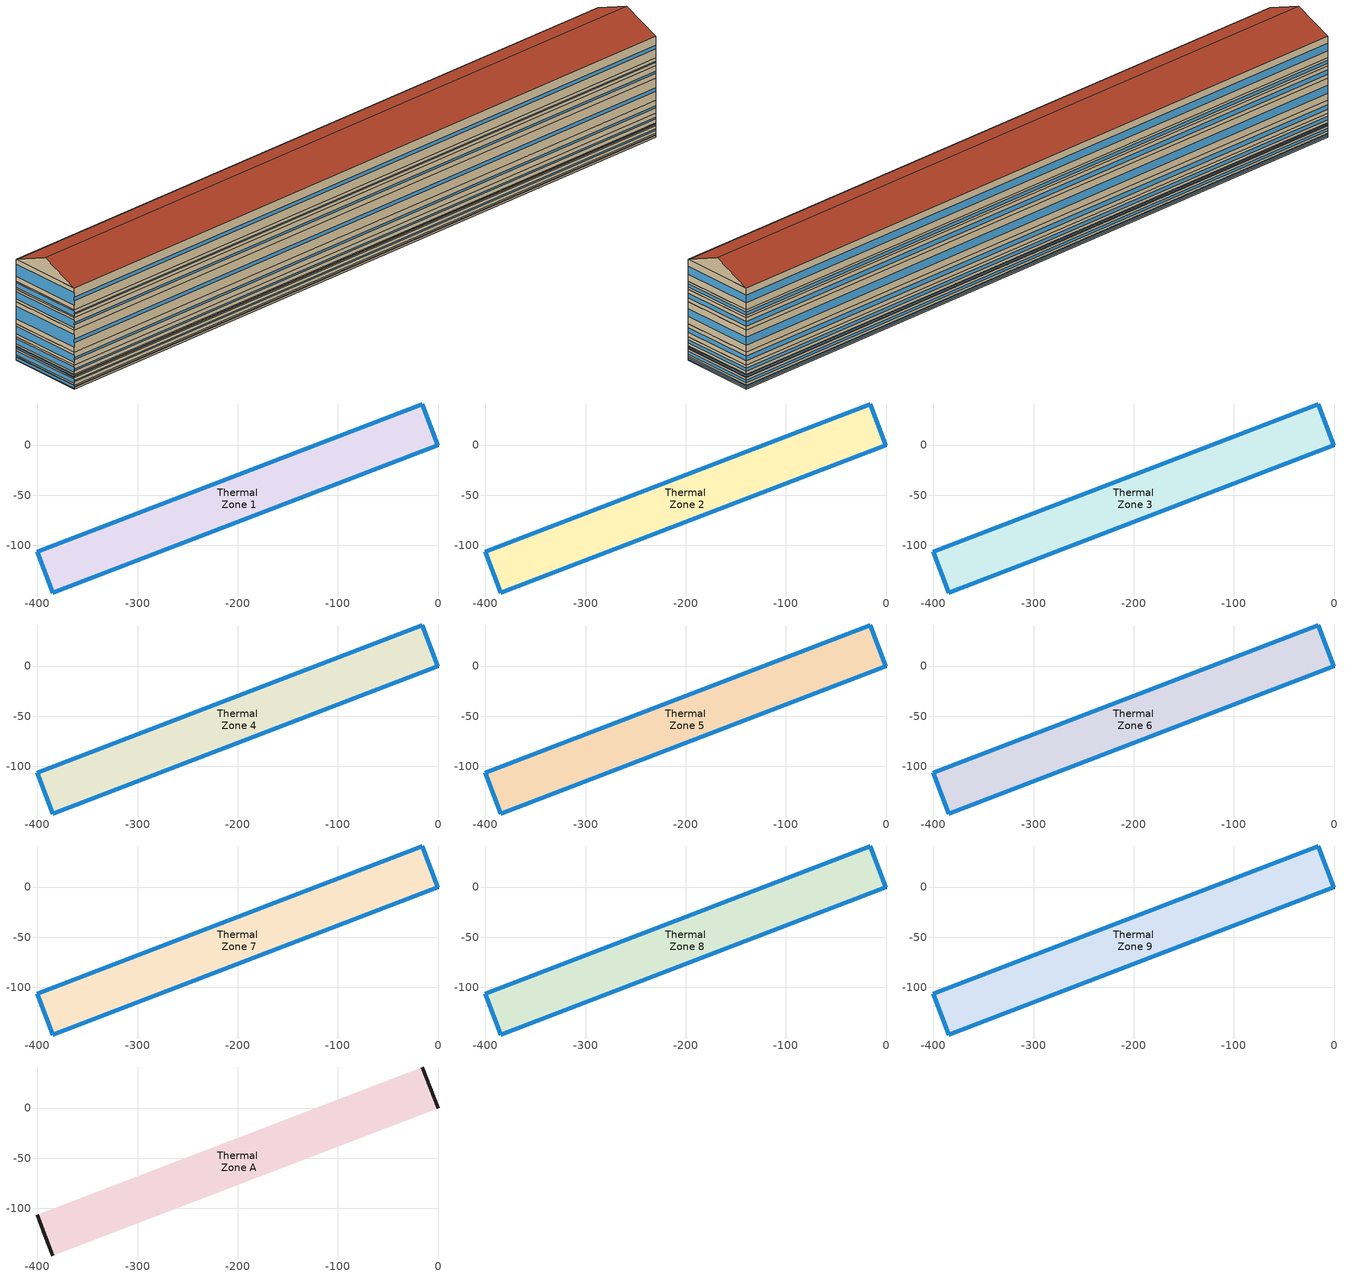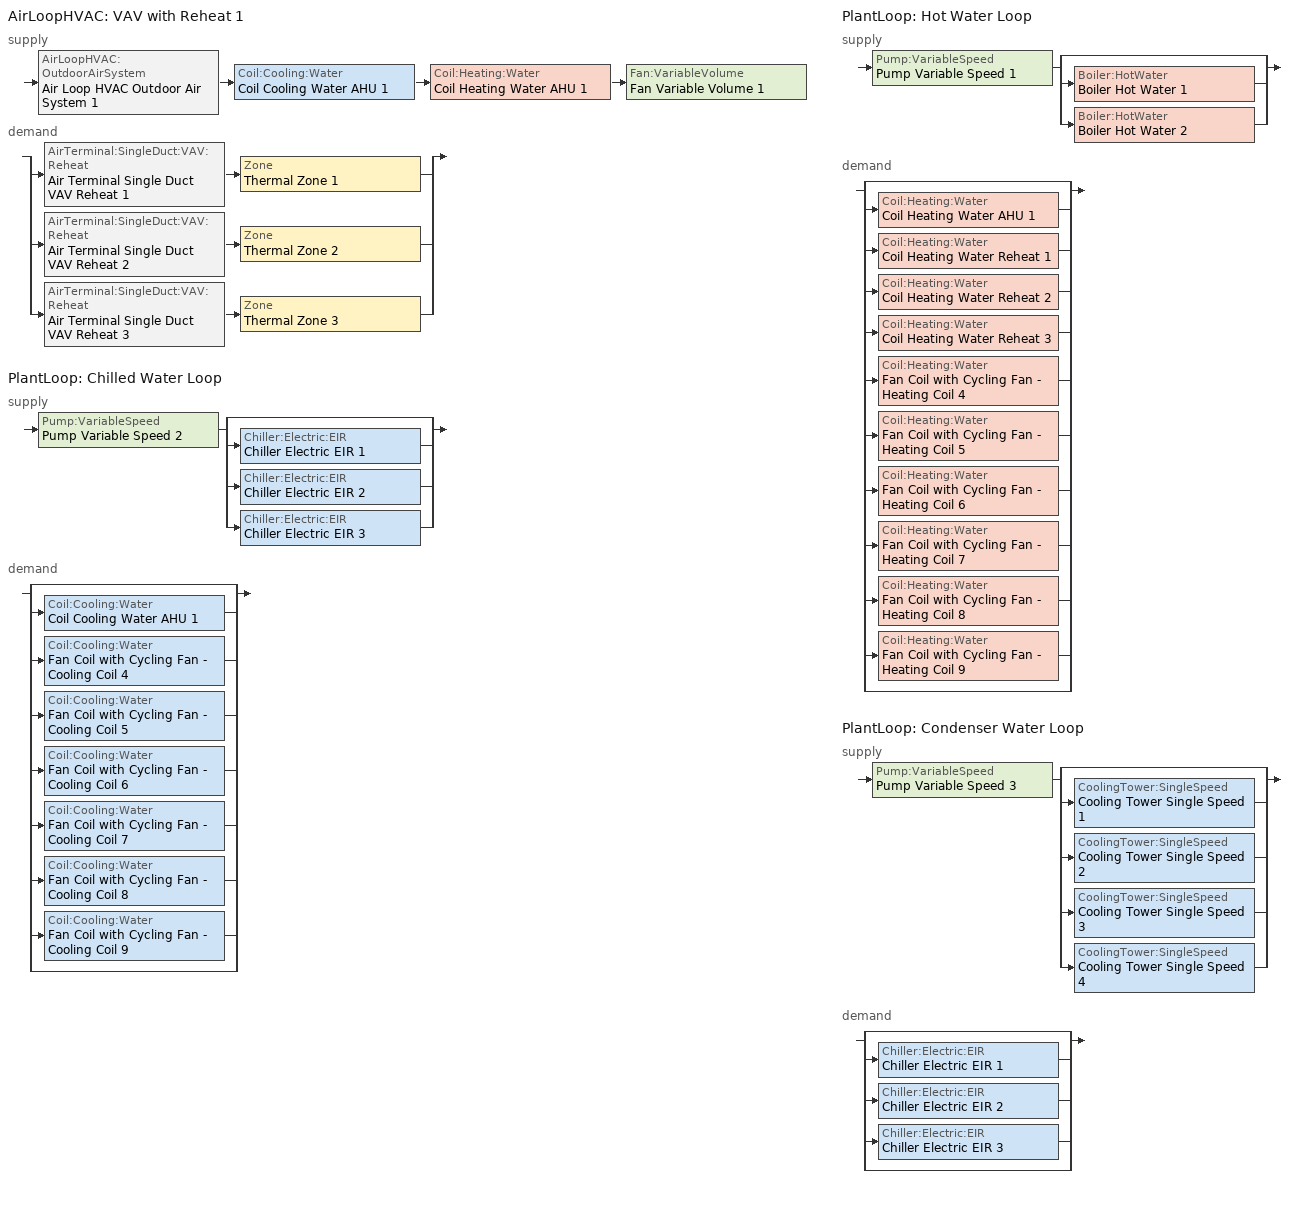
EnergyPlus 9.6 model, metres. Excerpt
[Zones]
Thermal Zone 1
 floor ground (ExtSlabCarpet): 0,0 -384.64,-147.65 -400.36,-106.72 -15.71,40.93 z0
 wall outside (Ext Wall): -400.36,-106.72 -384.64,-147.65 0,0 -15.71,40.93 -400.36,-106.72 z0:2.28
 window (Ext Window): -400.35,-106.73 -384.65,-147.64 z0.49:1.79; 0,0.01 -15.71,40.92 / -15.72,40.92 -400.35,-106.72 z0.74:1.54; -384.64,-147.65 -0.01,0 z0.96:1.32
Thermal Zone 2
 floor to Thermal Zone 1 (Interior Floor): 0,0 -384.64,-147.65 -400.36,-106.72 -15.71,40.93 z2.28
 wall outside (Ext Wall): -400.36,-106.72 -384.64,-147.65 0,0 -15.71,40.93 -400.36,-106.72 z2.28:6.65
 window (Ext Window): -400.35,-106.73 -384.65,-147.64 z3.22:5.71; 0,0.01 -15.71,40.92 / -15.72,40.92 -400.35,-106.72 z3.7:5.23; -384.64,-147.65 -0.01,0 z4.12:4.81
Thermal Zone 3
 floor to Thermal Zone 2 (Interior Floor): 0,0 -384.64,-147.65 -400.36,-106.72 -15.71,40.93 z6.65
 wall outside (Ext Wall): -400.36,-106.72 -384.64,-147.65 0,0 -15.71,40.93 -400.36,-106.72 z6.65:8.51
 window (Ext Window): -400.35,-106.73 -384.65,-147.64 z7.05:8.11; 0,0.01 -15.71,40.92 / -15.72,40.92 -400.35,-106.72 z7.25:7.91; -384.64,-147.65 -0.01,0 z7.43:7.73
Thermal Zone 4
 floor to Thermal Zone 3 (Interior Floor): 0,0 -384.64,-147.65 -400.36,-106.72 -15.71,40.93 z8.51
 wall outside (Ext Wall): -400.36,-106.72 -384.64,-147.65 0,0 -15.71,40.93 -400.36,-106.72 z8.51:13.86
 window (Ext Window): -400.35,-106.73 -384.65,-147.64 z9.66:12.71; 0,0.01 -15.71,40.92 / -15.72,40.92 -400.35,-106.72 z10.25:12.12; -384.64,-147.65 -0.01,0 z10.76:11.61
Thermal Zone 5
 floor to Thermal Zone 4 (Interior Floor): 0,0 -384.64,-147.65 -400.36,-106.72 -15.71,40.93 z13.86
 wall outside (Ext Wall): -400.36,-106.72 -384.64,-147.65 0,0 -15.71,40.93 -400.36,-106.72 z13.86:21.45
 window (Ext Window): -400.35,-106.73 -384.65,-147.64 z15.49:19.82; 0,0.01 -15.71,40.92 / -15.72,40.92 -400.35,-106.72 z16.33:18.98; -384.64,-147.65 -0.01,0 z17.05:18.26
Thermal Zone 6
 floor to Thermal Zone 5 (Interior Floor): 0,0 -384.64,-147.65 -400.36,-106.72 -15.71,40.93 z21.45
 wall outside (Ext Wall): -400.36,-106.72 -384.64,-147.65 0,0 -15.71,40.93 -400.36,-106.72 z21.45:34.28
 window (Ext Window): -400.35,-106.73 -384.65,-147.64 z24.21:31.52; 0,0.01 -15.71,40.92 / -15.72,40.92 -400.35,-106.72 z25.62:30.11; -384.64,-147.65 -0.01,0 z26.84:28.89
Thermal Zone 7
 floor to Thermal Zone 6 (Interior Floor): 0,0 -384.64,-147.65 -400.36,-106.72 -15.71,40.93 z34.28
 wall outside (Ext Wall): -400.36,-106.72 -384.64,-147.65 0,0 -15.71,40.93 -400.36,-106.72 z34.28:41.55
 window (Ext Window): -400.35,-106.73 -384.65,-147.64 z35.84:39.99; 0,0.01 -15.71,40.92 / -15.72,40.92 -400.35,-106.72 z36.64:39.19; -384.64,-147.65 -0.01,0 z37.33:38.5
Thermal Zone 8
 floor to Thermal Zone 7 (Interior Floor): 0,0 -384.64,-147.65 -400.36,-106.72 -15.71,40.93 z41.55
 wall outside (Ext Wall): -400.36,-106.72 -384.64,-147.65 0,0 -15.71,40.93 -400.36,-106.72 z41.55:46.26
 window (Ext Window): -400.35,-106.73 -384.65,-147.64 z42.56:45.25; 0,0.01 -15.71,40.92 / -15.72,40.92 -400.35,-106.72 z43.08:44.73; -384.64,-147.65 -0.01,0 z43.53:44.28
Thermal Zone 9
 floor to Thermal Zone 8 (Interior Floor): 0,0 -384.64,-147.65 -400.36,-106.72 -15.71,40.93 z46.26
 wall outside (Ext Wall): -400.36,-106.72 -384.64,-147.65 0,0 -15.71,40.93 -400.36,-106.72 z46.26:58.85
 window (Ext Window): -400.35,-106.73 -384.65,-147.64 z48.97:56.14; 0,0.01 -15.71,40.92 / -15.72,40.92 -400.35,-106.72 z50.35:54.76; -384.64,-147.65 -0.01,0 z51.55:53.56
Thermal Zone A
 floor to Thermal Zone 9 (Interior Floor): 0,0 -384.64,-147.65 -400.36,-106.72 -15.71,40.93 z58.85
 wall outside (Ext Wall): -7.86,20.46,68.11 0,0,58.85 -15.71,40.93,58.85; -400.36,-106.72,58.85 -384.64,-147.65,58.85 -392.5,-127.19,68.11
 roof outside (Ext Roof): -7.86,20.46,68.11 -392.5,-127.19,68.11 -384.64,-147.65,58.85 0,0,58.85; -15.71,40.93,58.85 -400.36,-106.72,58.85 -392.5,-127.19,68.11 -7.86,20.46,68.11
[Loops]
AirLoopHVAC 'VAV with Reheat 1'
 supply: AirLoopHVAC:OutdoorAirSystem 'Air Loop HVAC Outdoor Air System 1' > Coil:Cooling:Water 'Coil Cooling Water AHU 1' > Coil:Heating:Water 'Coil Heating Water AHU 1' > Fan:VariableVolume 'Fan Variable Volume 1'
 demand: split
  | AirTerminal:SingleDuct:VAV:Reheat 'Air Terminal Single Duct VAV Reheat 1' > Zone 'Thermal Zone 1'
  | AirTerminal:SingleDuct:VAV:Reheat 'Air Terminal Single Duct VAV Reheat 2' > Zone 'Thermal Zone 2'
  | AirTerminal:SingleDuct:VAV:Reheat 'Air Terminal Single Duct VAV Reheat 3' > Zone 'Thermal Zone 3'
PlantLoop 'Chilled Water Loop'
 supply: Pump:VariableSpeed 'Pump Variable Speed 2' > split
  | bypass
  | Chiller:Electric:EIR 'Chiller Electric EIR 1'
  | Chiller:Electric:EIR 'Chiller Electric EIR 2'
  | Chiller:Electric:EIR 'Chiller Electric EIR 3'
 demand: split
  | bypass
  | Coil:Cooling:Water 'Coil Cooling Water AHU 1'
  | Coil:Cooling:Water 'Fan Coil with Cycling Fan - Cooling Coil 4'
  | Coil:Cooling:Water 'Fan Coil with Cycling Fan - Cooling Coil 5'
  | Coil:Cooling:Water 'Fan Coil with Cycling Fan - Cooling Coil 6'
  | Coil:Cooling:Water 'Fan Coil with Cycling Fan - Cooling Coil 7'
  | Coil:Cooling:Water 'Fan Coil with Cycling Fan - Cooling Coil 8'
  | Coil:Cooling:Water 'Fan Coil with Cycling Fan - Cooling Coil 9'
  | bypass
PlantLoop 'Hot Water Loop'
 supply: Pump:VariableSpeed 'Pump Variable Speed 1' > split
  | bypass
  | Boiler:HotWater 'Boiler Hot Water 1'
  | Boiler:HotWater 'Boiler Hot Water 2'
 demand: split
  | bypass
  | Coil:Heating:Water 'Coil Heating Water AHU 1'
  | Coil:Heating:Water 'Coil Heating Water Reheat 1'
  | Coil:Heating:Water 'Coil Heating Water Reheat 2'
  | Coil:Heating:Water 'Coil Heating Water Reheat 3'
  | Coil:Heating:Water 'Fan Coil with Cycling Fan - Heating Coil 4'
  | Coil:Heating:Water 'Fan Coil with Cycling Fan - Heating Coil 5'
  | Coil:Heating:Water 'Fan Coil with Cycling Fan - Heating Coil 6'
  | Coil:Heating:Water 'Fan Coil with Cycling Fan - Heating Coil 7'
  | Coil:Heating:Water 'Fan Coil with Cycling Fan - Heating Coil 8'
  | Coil:Heating:Water 'Fan Coil with Cycling Fan - Heating Coil 9'
  | bypass
PlantLoop 'Condenser Water Loop'
 supply: Pump:VariableSpeed 'Pump Variable Speed 3' > split
  | bypass
  | CoolingTower:SingleSpeed 'Cooling Tower Single Speed 1'
  | CoolingTower:SingleSpeed 'Cooling Tower Single Speed 2'
  | CoolingTower:SingleSpeed 'Cooling Tower Single Speed 3'
  | CoolingTower:SingleSpeed 'Cooling Tower Single Speed 4'
 demand: split
  | bypass
  | Chiller:Electric:EIR 'Chiller Electric EIR 1'
  | Chiller:Electric:EIR 'Chiller Electric EIR 2'
  | Chiller:Electric:EIR 'Chiller Electric EIR 3'
  | bypass
[Building]
Building 1: North Axis {deg}=-0
[Site:Location]
Washington Dc Dulles IntL Ar: Latitude {deg}=38.98; Longitude {deg}=-77.47; Time Zone {hr}=-5; Elevation {m}=82
[SizingPeriod:DesignDay] Day of Month=21; Dry-Bulb Temperature Range Modifier Type=DefaultMultipliers; Barometric Pressure {Pa}=86790; Rain Indicator=No; Snow Indicator=No; Daylight Saving Time Indicator=No; Begin Environment Reset Mode=FullResetAtBeginEnvironment
Name | Month | Day Type | Maximum Dry-Bulb Temperature {C} | Daily Dry-Bulb Temperature Range {deltaC} | Humidity Condition Type | Wetbulb or DewPoint at Maximum Dry-Bulb {C} | Wind Speed {m/s} | Wind Direction {deg} | Solar Model Indicator | ASHRAE Clear Sky Optical Depth for Beam Irradiance (taub) | ASHRAE Clear Sky Optical Depth for Diffuse Irradiance (taud) | Enthalpy at Maximum Dry-Bulb {J/kg} | Sky Clearness
SALT-LAKE-CITY-IAP Ann Clg .4% Condns DB=>MWB | 7 | SummerDesignDay | 36.5 | 14.4 | Wetbulb | 17.1 | 5 | 340 | ASHRAETau | 0.339 | 2.366
SALT-LAKE-CITY-IAP Ann Clg .4% Condns DP=>MDB | 7 | SummerDesignDay | 22.5 | 14.4 | Dewpoint | 15.6 | 5 | 340 | ASHRAETau | 0.339 | 2.366
SALT-LAKE-CITY-IAP Ann Clg .4% Condns Enth=>MDB | 7 | SummerDesignDay | 30.8 | 14.4 | Enthalpy |  | 5 | 340 | ASHRAETau | 0.339 | 2.366 | 59300
SALT-LAKE-CITY-IAP Ann Clg .4% Condns WB=>MDB | 7 | SummerDesignDay | 31.2 | 14.4 | Wetbulb | 19 | 5 | 340 | ASHRAETau | 0.339 | 2.366
SALT-LAKE-CITY-IAP Ann Htg 99.6% Condns DB | 1 | WinterDesignDay | -12.4 | 0 | Wetbulb | -12.4 | 2.6 | 140 | ASHRAEClearSky |  |  |  | 0
SALT-LAKE-CITY-IAP Ann Htg Wind 99.6% Condns WS=>MCDB | 1 | WinterDesignDay | 6.8 | 0 | Wetbulb | 6.8 | 12.4 | 140 | ASHRAEClearSky |  |  |  | 0
SALT-LAKE-CITY-IAP Ann Hum_n 99.6% Condns DP=>MCDB | 1 | WinterDesignDay | -10.7 | 0 | Dewpoint | -16.2 | 2.6 | 140 | ASHRAEClearSky |  |  |  | 0
[Material] Thermal Absorptance=0.9
Name | Roughness | Thickness m | Conductivity W/m-K | Density kg/m3 | Specific Heat J/kg-K | Solar Absorptance | Visible Absorptance
wall concrete | MediumRough | 0.03 | 0.5 | 2243 | 837 | 0.65 | 0.65
roof concrete | MediumRough | 0.05 | 0.5 | 2243 | 837 | 0.65 | 0.65
Wall Insulation [18]; Roof Insulation [18] | MediumRough | 0.1693 | 0.049 | 265 | 836.8 | 0.7 | 0.7
F16 Acoustic tile | MediumSmooth | 0.0191 | 0.06 | 368 | 590 | 0.3 | 0.3
M11 100mm lightweight concrete | MediumRough | 0.1016 | 0.53 | 1280 | 840 | 0.5 | 0.5
MAT-CC05 4 HW CONCRETE | Rough | 0.1016 | 1.311 | 2240 | 836.8 | 0.85 | 0.85
[Material:AirGap]
F05 Ceiling air space resistance: Thermal Resistance m2-K/W=0.18
[Material:NoMass]
CP02 CARPET PAD: Roughness=Smooth; Thermal Resistance m2-K/W=0.1; Thermal Absorptance=0.9; Solar Absorptance=0.8; Visible Absorptance=0.8
[WindowMaterial:SimpleGlazingSystem]
Window Material Simple Glazing System: U-Factor W/m2-K=1.8; Solar Heat Gain Coefficient=0.3
[Construction]
Ext Roof: roof concrete, Roof Insulation [18]
Ext Wall: wall concrete, Wall Insulation [18]
Ext Window: Window Material Simple Glazing System
ExtSlabCarpet: MAT-CC05 4 HW CONCRETE, CP02 CARPET PAD
Interior Floor: F16 Acoustic tile, F05 Ceiling air space resistance, M11 100mm lightweight concrete
[Zone]
Thermal Zone 1: 249, 0, 0, 0, , 1, , , , , , Yes
Thermal Zone 2: 249, 0, 0, 2.28, , 1, , , , , , Yes
Thermal Zone 3: 249, 0, 0, 6.65, , 1, , , , , , Yes
Thermal Zone 4: 249, 0, 0, 8.51, , 1, , , , , , Yes
Thermal Zone 5: 249, 0, 0, 13.86, , 1, , , , , , Yes
Thermal Zone 6: 249, 0, 0, 21.45, , 1, , , , , , Yes
Thermal Zone 7: 249, 0, 0, 34.28, , 1, , , , , , Yes
Thermal Zone 8: 249, 0, 0, 41.55, , 1, , , , , , Yes
Thermal Zone 9: 249, 0, 0, 46.26, , 1, , , , , , Yes
Thermal Zone A: 249, 0, 0, 58.85, , 1, , , , , , No
[ZoneControl:Thermostat] Temperature Difference Between Cutout And Setpoint deltaC=0
Name | Zone or ZoneList | Control Type Schedule | Control 1
Thermal Zone 4 Thermostat | Thermal Zone 4 | Thermal Zone 4 Thermostat Schedule | Thermostat Setpoint Dual Setpoint 4
Thermal Zone 5 Thermostat | Thermal Zone 5 | Thermal Zone 5 Thermostat Schedule | Thermostat Setpoint Dual Setpoint 5
Thermal Zone 6 Thermostat | Thermal Zone 6 | Thermal Zone 6 Thermostat Schedule | Thermostat Setpoint Dual Setpoint 6
Thermal Zone 7 Thermostat | Thermal Zone 7 | Thermal Zone 7 Thermostat Schedule | Thermostat Setpoint Dual Setpoint 7
Thermal Zone 8 Thermostat | Thermal Zone 8 | Thermal Zone 8 Thermostat Schedule | Thermostat Setpoint Dual Setpoint 8
Thermal Zone 9 Thermostat | Thermal Zone 9 | Thermal Zone 9 Thermostat Schedule | Thermostat Setpoint Dual Setpoint 9
Thermal Zone 1 Thermostat | Thermal Zone 1 | Thermal Zone 1 Thermostat Schedule | Thermostat Setpoint Dual Setpoint 1
Thermal Zone 2 Thermostat | Thermal Zone 2 | Thermal Zone 2 Thermostat Schedule | Thermostat Setpoint Dual Setpoint 2
Thermal Zone 3 Thermostat | Thermal Zone 3 | Thermal Zone 3 Thermostat Schedule | Thermostat Setpoint Dual Setpoint 3
[ThermostatSetpoint:DualSetpoint]
Name | Heating Setpoint Temperature Schedule | Cooling Setpoint Temperature Schedule
Thermostat Setpoint Dual Setpoint 4 | HtgSetp 4 | ClgSetp 4
Thermostat Setpoint Dual Setpoint 5 | HtgSetp 5 | ClgSetp 5
Thermostat Setpoint Dual Setpoint 6 | HtgSetp 6 | ClgSetp 6
Thermostat Setpoint Dual Setpoint 7 | HtgSetp 7 | ClgSetp 7
Thermostat Setpoint Dual Setpoint 8 | HtgSetp 8 | ClgSetp 8
Thermostat Setpoint Dual Setpoint 9 | HtgSetp 9 | ClgSetp 9
Thermostat Setpoint Dual Setpoint 1 | HtgSetp 1 | ClgSetp 1
Thermostat Setpoint Dual Setpoint 2 | HtgSetp 2 | ClgSetp 2
Thermostat Setpoint Dual Setpoint 3 | HtgSetp 3 | ClgSetp 3
[Fan:OnOff] Availability Schedule=Always On Discrete hvac_library; Fan Total Efficiency=0.75; Pressure Rise Pa=1395; Maximum Flow Rate m3/s=99.64; Motor Efficiency=0.8; Motor In Airstream Fraction=1; Fan Power Ratio Function of Speed Ratio Curve=Fan On Off Power Curve 12; Fan Efficiency Ratio Function of Speed Ratio Curve=Fan On Off Efficiency Curve 12
Fan Coil with Cycling Fan - Fan 4; Fan Coil with Cycling Fan - Fan 5; Fan Coil with Cycling Fan - Fan 6; Fan Coil with Cycling Fan - Fan 7; Fan Coil with Cycling Fan - Fan 8; Fan Coil with Cycling Fan - Fan 9
[Coil:Cooling:Water] Design Water Flow Rate m3/s=Autosize; Design Air Flow Rate m3/s=Autosize; Design Inlet Water Temperature C=Autosize; Design Inlet Air Temperature C=Autosize; Design Outlet Air Temperature C=Autosize; Design Inlet Air Humidity Ratio kgWater/kgDryAir=Autosize; Design Outlet Air Humidity Ratio kgWater/kgDryAir=Autosize; Type of Analysis=SimpleAnalysis; Heat Exchanger Configuration=CrossFlow
Name | Availability Schedule
Fan Coil with Cycling Fan - Cooling Coil 4; Fan Coil with Cycling Fan - Cooling Coil 5; Fan Coil with Cycling Fan - Cooling Coil 6; Fan Coil with Cycling Fan - Cooling Coil 7; Fan Coil with Cycling Fan - Cooling Coil 8; Fan Coil with Cycling Fan - Cooling Coil 9 | Always On Discrete hvac_library
Coil Cooling Water AHU 1 | Always On Discrete
[Coil:Heating:Water] U-Factor Times Area Value W/K=Autosize; Maximum Water Flow Rate m3/s=Autosize; Performance Input Method=UFactorTimesAreaAndDesignWaterFlowRate; Rated Capacity W=Autosize; Rated Inlet Water Temperature C=82.2; Rated Inlet Air Temperature C=16.6; Rated Outlet Water Temperature C=71.1; Rated Outlet Air Temperature C=32.2; Rated Ratio for Air and Water Convection=0.5
Name | Availability Schedule
Fan Coil with Cycling Fan - Heating Coil 4; Fan Coil with Cycling Fan - Heating Coil 5; Fan Coil with Cycling Fan - Heating Coil 6; Fan Coil with Cycling Fan - Heating Coil 7; Fan Coil with Cycling Fan - Heating Coil 8; Fan Coil with Cycling Fan - Heating Coil 9 | Always On Discrete hvac_library
Coil Heating Water Reheat 1; Coil Heating Water Reheat 2; Coil Heating Water Reheat 3; Coil Heating Water AHU 1 | Always On Discrete
[ZoneHVAC:FourPipeFanCoil] Capacity Control Method=CyclingFan; Maximum Supply Air Flow Rate m3/s=Autosize; Maximum Outdoor Air Flow Rate m3/s=Autosize; Maximum Cold Water Flow Rate m3/s=Autosize; Maximum Hot Water Flow Rate m3/s=Autosize; Minimum Supply Air Temperature in Cooling Mode C=Autosize; Maximum Supply Air Temperature in Heating Mode C=Autosize
Fan Coil with Cycling Fan 4: Availability Schedule Name ! Occpancy Schedule 4=Always On Discrete hvac_library; Supply Air Fan=Fan Coil with Cycling Fan - Fan 4; Cooling Coil=Fan Coil with Cycling Fan - Cooling Coil 4; Heating Coil=Fan Coil with Cycling Fan - Heating Coil 4
Fan Coil with Cycling Fan 5: Supply Air Fan=Fan Coil with Cycling Fan - Fan 5; Cooling Coil=Fan Coil with Cycling Fan - Cooling Coil 5; Heating Coil=Fan Coil with Cycling Fan - Heating Coil 5; Availability Schedule Name ! Occpancy Schedule 5=Always On Discrete hvac_library
Fan Coil with Cycling Fan 6: Supply Air Fan=Fan Coil with Cycling Fan - Fan 6; Cooling Coil=Fan Coil with Cycling Fan - Cooling Coil 6; Heating Coil=Fan Coil with Cycling Fan - Heating Coil 6; Availability Schedule Name ! Occpancy Schedule 6=Always On Discrete hvac_library
Fan Coil with Cycling Fan 7: Supply Air Fan=Fan Coil with Cycling Fan - Fan 7; Cooling Coil=Fan Coil with Cycling Fan - Cooling Coil 7; Heating Coil=Fan Coil with Cycling Fan - Heating Coil 7; Availability Schedule Name ! Occpancy Schedule 7=Always On Discrete hvac_library
Fan Coil with Cycling Fan 8: Supply Air Fan=Fan Coil with Cycling Fan - Fan 8; Cooling Coil=Fan Coil with Cycling Fan - Cooling Coil 8; Heating Coil=Fan Coil with Cycling Fan - Heating Coil 8; Availability Schedule Name ! Occpancy Schedule 8=Always On Discrete hvac_library
Fan Coil with Cycling Fan 9: Supply Air Fan=Fan Coil with Cycling Fan - Fan 9; Cooling Coil=Fan Coil with Cycling Fan - Cooling Coil 9; Heating Coil=Fan Coil with Cycling Fan - Heating Coil 9; Availability Schedule Name ! Occpancy Schedule 9=Always On Discrete hvac_library
[Zone equipment]
Thermal Zone 4: Fan Coil with Cycling Fan 4
Thermal Zone 5: Fan Coil with Cycling Fan 5
Thermal Zone 6: Fan Coil with Cycling Fan 6
Thermal Zone 7: Fan Coil with Cycling Fan 7
Thermal Zone 8: Fan Coil with Cycling Fan 8
Thermal Zone 9: Fan Coil with Cycling Fan 9
Thermal Zone 1: Air Terminal Single Duct VAV Reheat 1
Thermal Zone 2: Air Terminal Single Duct VAV Reheat 2
Thermal Zone 3: Air Terminal Single Duct VAV Reheat 3
[Sizing:Zone] Zone Cooling Design Supply Air Temperature Input Method=SupplyAirTemperature; Zone Cooling Design Supply Air Temperature Difference deltaC=11.11; Zone Heating Design Supply Air Temperature Input Method=SupplyAirTemperature; Zone Heating Design Supply Air Temperature Difference deltaC=11.11; Zone Cooling Design Supply Air Humidity Ratio kgWater/kgDryAir=0.0085; Zone Heating Design Supply Air Humidity Ratio kgWater/kgDryAir=0.008; Cooling Design Air Flow Method=DesignDay; Cooling Design Air Flow Rate m3/s=0; Cooling Minimum Air Flow per Zone Floor Area m3/s-m2=0.000762; Cooling Minimum Air Flow m3/s=0; Cooling Minimum Air Flow Fraction=0; Heating Design Air Flow Method=DesignDay; Heating Design Air Flow Rate m3/s=0; Heating Maximum Air Flow per Zone Floor Area m3/s-m2=0.002032; Heating Maximum Air Flow m3/s=0.141576; Heating Maximum Air Flow Fraction=0.3; Account for Dedicated Outdoor Air System=No
Name | Zone Cooling Design Supply Air Temperature C | Zone Heating Design Supply Air Temperature C | Design Specification Outdoor Air Object
Thermal Zone 4 | 18.1 | 54.7 | Ventilation 4
Thermal Zone 5 | 18.1 | 54.7 | Ventilation 5
Thermal Zone 6 | 18.1 | 54.7 | Ventilation 6
Thermal Zone 7 | 18.1 | 54.7 | Ventilation 7
Thermal Zone 8 | 18.1 | 54.7 | Ventilation 8
Thermal Zone 9 | 18.1 | 54.7 | Ventilation 9
Thermal Zone 1 | 11.1 | 46.7 | Ventilation 1
Thermal Zone 2 | 11.1 | 46.7 | Ventilation 2
Thermal Zone 3 | 11.1 | 46.7 | Ventilation 3
[DesignSpecification:OutdoorAir] Outdoor Air Method=Sum; Outdoor Air Flow per Person m3/s-person=0; Outdoor Air Flow per Zone Floor Area m3/s-m2=0; Outdoor Air Flow per Zone m3/s=0
Name | Outdoor Air Flow Air Changes per Hour 1/hr
Ventilation 4; Ventilation 5; Ventilation 6; Ventilation 7; Ventilation 8; Ventilation 9 | 1.7
Ventilation 1; Ventilation 2; Ventilation 3 | 0.9
[AirTerminal:SingleDuct:VAV:Reheat] Availability Schedule=Always On Discrete; Maximum Air Flow Rate m3/s=Autosize; Zone Minimum Air Flow Input Method=Constant; Constant Minimum Air Flow Fraction=0.3; Fixed Minimum Air Flow Rate m3/s=0; Maximum Hot Water or Steam Flow Rate m3/s=Autosize; Minimum Hot Water or Steam Flow Rate m3/s=0; Convergence Tolerance=0.001; Damper Heating Action=Normal; Maximum Flow per Zone Floor Area During Reheat m3/s-m2=Autocalculate; Maximum Flow Fraction During Reheat=Autocalculate; Maximum Reheat Air Temperature C=35
Name | Reheat Coil
Air Terminal Single Duct VAV Reheat 1 | Coil Heating Water Reheat 1
Air Terminal Single Duct VAV Reheat 2 | Coil Heating Water Reheat 2
Air Terminal Single Duct VAV Reheat 3 | Coil Heating Water Reheat 3
[Controller:MechanicalVentilation]
Controller Mechanical Ventilation 1: Availability Schedule=Always On Discrete; Demand Controlled Ventilation=No; System Outdoor Air Method=ZoneSum; Zone or ZoneList Name 1=Thermal Zone 1; Design Specification Outdoor Air Object Name 1=Ventilation 1; Zone or ZoneList Name 2=Thermal Zone 2; Design Specification Outdoor Air Object Name 2=Ventilation 2; Zone or ZoneList Name 3=Thermal Zone 3; Design Specification Outdoor Air Object Name 3=Ventilation 3
[AirLoopHVAC]
VAV with Reheat 1: Design Supply Air Flow Rate m3/s=AutoSize; Design Return Air Flow Fraction of Supply Air Flow=1
[Sizing:System]
VAV with Reheat 1: Type of Load to Size On=Sensible; Design Outdoor Air Flow Rate m3/s=Autosize; Central Heating Maximum System Air Flow Ratio=0.3; Preheat Design Temperature C=7; Preheat Design Humidity Ratio kgWater/kgDryAir=0.008; Precool Design Temperature C=12.8; Precool Design Humidity Ratio kgWater/kgDryAir=0.008; Central Cooling Design Supply Air Temperature C=11.1; Central Heating Design Supply Air Temperature C=11.1; Type of Zone Sum to Use=NonCoincident; 100% Outdoor Air in Cooling=Yes; 100% Outdoor Air in Heating=Yes; Central Cooling Design Supply Air Humidity Ratio kgWater/kgDryAir=0.0085; Central Heating Design Supply Air Humidity Ratio kgWater/kgDryAir=0.008; Cooling Supply Air Flow Rate Method=DesignDay; Cooling Supply Air Flow Rate m3/s=0; Cooling Supply Air Flow Rate Per Floor Area m3/s-m2=0.00996765; Cooling Fraction of Autosized Cooling Supply Air Flow Rate=1; Cooling Supply Air Flow Rate Per Unit Cooling Capacity m3/s-W=3.94755e-05; Heating Supply Air Flow Rate Method=DesignDay; Heating Supply Air Flow Rate m3/s=0; Heating Supply Air Flow Rate Per Floor Area m3/s-m2=0.00996765; Heating Fraction of Autosized Heating Supply Air Flow Rate=1; Heating Fraction of Autosized Cooling Supply Air Flow Rate=1; Heating Supply Air Flow Rate Per Unit Heating Capacity m3/s-W=3.15882e-05; System Outdoor Air Method=ZoneSum; Zone Maximum Outdoor Air Fraction dimensionless=1; Cooling Design Capacity Method=CoolingDesignCapacity; Cooling Design Capacity W=Autosize; Cooling Design Capacity Per Floor Area W/m2=234.7; Fraction of Autosized Cooling Design Capacity=1; Heating Design Capacity Method=HeatingDesignCapacity; Heating Design Capacity W=Autosize; Heating Design Capacity Per Floor Area W/m2=157; Fraction of Autosized Heating Design Capacity=1; Central Cooling Capacity Control Method=OnOff; Occupant Diversity=Autosize
[Controller:WaterCoil] Control Variable=Temperature; Actuator Variable=Flow; Controller Convergence Tolerance deltaC=Autosize; Maximum Actuated Flow m3/s=Autosize; Minimum Actuated Flow m3/s=0
Name | Action
Controller Water Coil Cooling 1 | Reverse
Controller Water Coil Heating 1 | Normal
[AvailabilityManager:Scheduled] Schedule=Always On Discrete
VAV with Reheat 1 Availability Manager; Air Loop HVAC Outdoor Air System 1 Availability Manager
[Controller:OutdoorAir]
Controller Outdoor Air 1: Minimum Outdoor Air Flow Rate m3/s=0; Maximum Outdoor Air Flow Rate m3/s=Autosize; Economizer Control Type=DifferentialDryBulb; Economizer Control Action Type=ModulateFlow; Economizer Maximum Limit Dry-Bulb Temperature C=28; Economizer Maximum Limit Enthalpy J/kg=64000; Economizer Minimum Limit Dry-Bulb Temperature C=-100; Lockout Type=NoLockout; Minimum Limit Type=FixedMinimum; Mechanical Ventilation Controller=Controller Mechanical Ventilation 1; High Humidity Control=No; Control High Indoor Humidity Based on Outdoor Humidity Ratio=Yes; Heat Recovery Bypass Control Type=BypassWhenWithinEconomizerLimits
[SetpointManager:MixedAir] Control Variable=Temperature
Name | Setpoint Node or NodeList
Node Air Deck Mixed 1 OS Default SPM | Node Air Deck Mixed 1
Node Air Deck Cooling 1 OS Default SPM | Node Air Deck Cooling 1
Node Air Deck Heating 1 OS Default SPM | Node Air Deck Heating 1
[Fan:VariableVolume]
Fan Variable Volume 1: Availability Schedule=Always On Discrete; Fan Total Efficiency=0.71; Pressure Rise Pa=792; Maximum Flow Rate m3/s=119.26; Fan Power Minimum Flow Rate Input Method=FixedFlowRate; Fan Power Minimum Flow Fraction=0; Fan Power Minimum Air Flow Rate m3/s=0; Motor Efficiency=0.93; Motor In Airstream Fraction=1; Fan Power Coefficient 1=0.0407599; Fan Power Coefficient 2=0.088045; Fan Power Coefficient 3=-0.0729261; Fan Power Coefficient 4=0.94374; Fan Power Coefficient 5=0
[SetpointManager:Scheduled] Control Variable=Temperature
Name | Schedule | Setpoint Node or NodeList
Setpoint Manager Scheduled Air Duck 1 | Deck_Temperature 1 | Node Air Deck Supply 1
Setpoint Manager Scheduled Chilled Water Duck | Chilled_Water_Temperature | Node Chilled Water Deck Supply
Setpoint Manager Scheduled Hot Water Duck | Hot_Water_Temperature | Node Hot Water Deck Supply
[Chiller:Electric:EIR] Reference Capacity W=Autosize; Reference Leaving Chilled Water Temperature C=6.67; Reference Entering Condenser Fluid Temperature C=29.4; Reference Chilled Water Flow Rate m3/s=Autosize; Reference Condenser Fluid Flow Rate m3/s=Autosize; Cooling Capacity Function of Temperature Curve=Curve Biquadratic 1; Electric Input to Cooling Output Ratio Function of Temperature Curve=Curve Biquadratic 2; Electric Input to Cooling Output Ratio Function of Part Load Ratio Curve=Curve Quadratic 1; Minimum Part Load Ratio=0.1; Maximum Part Load Ratio=1; Optimum Part Load Ratio=1; Minimum Unloading Ratio=0.2; Condenser Type=WaterCooled; Condenser Fan Power Ratio W/W=0; Fraction of Compressor Electric Consumption Rejected by Condenser=1; Leaving Chilled Water Lower Temperature Limit C=2; Chiller Flow Mode=NotModulated; Sizing Factor=1; Basin Heater Capacity W/K=0; Basin Heater Setpoint Temperature C=10; Condenser Heat Recovery Relative Capacity Fraction=1
Name | Reference COP W/W
Chiller Electric EIR 1 | 3.5
Chiller Electric EIR 2 | 4.5
Chiller Electric EIR 3 | 5.5
[PlantEquipmentList]
Chilled Water Loop Cooling Equipment List: Chiller:Electric:EIR, Chiller Electric EIR 1, Chiller:Electric:EIR, Chiller Electric EIR 2, Chiller:Electric:EIR, Chiller Electric EIR 3
Hot Water Loop Heating Equipment List: Boiler:HotWater, Boiler Hot Water 1, Boiler:HotWater, Boiler Hot Water 2
Condenser Water Loop Cooling Equipment List: CoolingTower:SingleSpeed, Cooling Tower Single Speed 1, CoolingTower:SingleSpeed, Cooling Tower Single Speed 2, CoolingTower:SingleSpeed, Cooling Tower Single Speed 3, CoolingTower:SingleSpeed, Cooling Tower Single Speed 4
[PlantLoop] Fluid Type=Water; Load Distribution Scheme=Optimal; Plant Loop Demand Calculation Scheme=SingleSetpoint
Name | Plant Equipment Operation Scheme | Maximum Loop Temperature C | Minimum Loop Temperature C | Maximum Loop Flow Rate m3/s | Minimum Loop Flow Rate m3/s | Plant Loop Volume m3 | Maximum Loop Temperature | Minimum Loop Temperature | Maximum Loop Flow Rate | Minimum Loop Flow Rate | Plant Loop Volume
Chilled Water Loop | Chilled Water Loop Operation Schemes | 100 | 0 | Autosize | 0 | Autocalculate
Hot Water Loop | Hot Water Loop Operation Schemes |  |  |  |  |  | 100 | 0 | Autosize | 0 | Autocalculate
Condenser Water Loop | Condenser Water Loop Operation Schemes |  |  |  |  |  | 100 | 0 | Autosize | 0 | Autocalculate
[Sizing:Plant] Sizing Option=NonCoincident; Zone Timesteps in Averaging Window=1; Coincident Sizing Factor Mode=None
Name | Loop Type | Design Loop Exit Temperature C | Loop Design Temperature Difference deltaC | Design Loop Exit Temperature | Loop Design Temperature Difference
Chilled Water Loop | Cooling | 6.7 | 6.7
Hot Water Loop | Heating |  |  | 67 | 11
Condenser Water Loop | Condenser |  |  | 29.4 | 5.6
[Pump:VariableSpeed] Design Maximum Flow Rate m3/s=Autosize; Design Power Consumption W=Autosize; Motor Efficiency=0.8; Fraction of Motor Inefficiencies to Fluid Stream=0; Coefficient 1 of the Part Load Performance Curve=0; Coefficient 2 of the Part Load Performance Curve=1; Coefficient 3 of the Part Load Performance Curve=0; Coefficient 4 of the Part Load Performance Curve=0; Pump Control Type=Intermittent; Skin Loss Radiative Fraction=0.5; Design Power Sizing Method=PowerPerFlowPerPressure; Design Minimum Flow Rate Fraction=0
Name | Design Pump Head Pa | Design Minimum Flow Rate m3/s | Design Electric Power per Unit Flow Rate W/(m3/s) | Design Shaft Power per Unit Flow Rate per Unit Head W/((m3/s)-Pa) | Design Minimum Flow Rate | Design Electric Power per Unit Flow Rate | Design Shaft Power per Unit Flow Rate per Unit Head
Pump Variable Speed 2 | 179352 | 0 | 348701.1 | 1.28205
Pump Variable Speed 1 | 180000 |  |  |  | 0 | 348701.1 | 1.28205
Pump Variable Speed 3 | 179352 |  |  |  | 0 | 348701.1 | 1.28205
[PlantEquipmentOperationSchemes] Control Scheme Schedule Name 1=Always On Discrete
Name | Control Scheme Object Type 1 | Control Scheme Name 1
Chilled Water Loop Operation Schemes | PlantEquipmentOperation:CoolingLoad | Chilled Water Loop Cooling Operation Scheme
Hot Water Loop Operation Schemes | PlantEquipmentOperation:HeatingLoad | Hot Water Loop Heating Operation Scheme
Condenser Water Loop Operation Schemes | PlantEquipmentOperation:CoolingLoad | Condenser Water Loop Cooling Operation Scheme
[PlantEquipmentOperation:CoolingLoad] Load Range Lower Limit 1=0; Load Range Upper Limit 1=1000000000
Name | Range Equipment List Name 1
Chilled Water Loop Cooling Operation Scheme | Chilled Water Loop Cooling Equipment List
Condenser Water Loop Cooling Operation Scheme | Condenser Water Loop Cooling Equipment List
[Boiler:HotWater] Fuel Type=Coal; Nominal Capacity W=Autosize; Efficiency Curve Temperature Evaluation Variable=LeavingBoiler; Normalized Boiler Efficiency Curve=Boiler Efficiency; Design Water Flow Rate m3/s=Autosize; Minimum Part Load Ratio=0; Maximum Part Load Ratio=1; Optimum Part Load Ratio=1; Water Outlet Upper Temperature Limit C=99; Boiler Flow Mode=NotModulated; Parasitic Electric Load W=0; Sizing Factor=1
Name | Nominal Thermal Efficiency
Boiler Hot Water 1 | 0.7
Boiler Hot Water 2 | 0.85
[PlantEquipmentOperation:HeatingLoad]
Hot Water Loop Heating Operation Scheme: Load Range Lower Limit 1=0; Load Range Upper Limit 1=1000000000; Range Equipment List Name 1=Hot Water Loop Heating Equipment List
[CoolingTower:SingleSpeed] Design Water Flow Rate m3/s=Autosize; Design Air Flow Rate m3/s=Autosize; Design Fan Power W=Autosize; Design U-Factor Times Area Value W/K=Autosize; Free Convection Regime Air Flow Rate m3/s=Autosize; Free Convection Regime Air Flow Rate Sizing Factor=0.1; Free Convection Regime U-Factor Times Area Value W/K=Autosize; Free Convection U-Factor Times Area Value Sizing Factor=0.1; Performance Input Method=UFactorTimesAreaAndDesignWaterFlowRate; Heat Rejection Capacity and Nominal Capacity Sizing Ratio=1.25; Free Convection Capacity W=0; Free Convection Nominal Capacity Sizing Factor=0.1; Design Inlet Air Dry-Bulb Temperature C=25.6; Design Inlet Air Wet-Bulb Temperature C=25.6; Design Approach Temperature deltaC=Autosize; Design Range Temperature deltaC=Autosize; Basin Heater Capacity W/K=0; Basin Heater Setpoint Temperature C=2; Evaporation Loss Mode=LossFactor; Evaporation Loss Factor percent/K=0.2; Drift Loss Percent percent=0.008; Blowdown Calculation Mode=ConcentrationRatio; Blowdown Concentration Ratio=3; Capacity Control=FanCycling; Number of Cells=1; Cell Control=MinimalCell; Cell Minimum  Water Flow Rate Fraction=0.33; Cell Maximum Water Flow Rate Fraction=2.5; Sizing Factor=1
Cooling Tower Single Speed 1; Cooling Tower Single Speed 2; Cooling Tower Single Speed 3; Cooling Tower Single Speed 4
[SetpointManager:FollowOutdoorAirTemperature]
Setpoint Manager Follow Outdoor Air Temperature 1: Control Variable=Temperature; Reference Temperature Type=OutdoorAirWetBulb; Offset Temperature Difference=1.5; Maximum Setpoint Temperature=80; Minimum Setpoint Temperature=6; Setpoint Node or NodeList=Node Condenser Water Deck Supply
[Schedule:Day:Interval]
HtgSetp Summer Design Day 1; HtgSetp Summer Design Day 2; HtgSetp Summer Design Day 3; HtgSetp Summer Design Day 4; HtgSetp Summer Design Day 5; HtgSetp Summer Design Day 6; HtgSetp Summer Design Day 7; HtgSetp Summer Design Day 8; HtgSetp Summer Design Day 9: No, 24:00, 15.6
HtgSetp Winter Design Day 1; HtgSetp Winter Design Day 2; HtgSetp Winter Design Day 3; HtgSetp Winter Design Day 4; HtgSetp Winter Design Day 5; HtgSetp Winter Design Day 6; HtgSetp Winter Design Day 7; HtgSetp Winter Design Day 8; HtgSetp Winter Design Day 9: No, 24:00, 21
ClgSetp Summer Design Day 1; ClgSetp Summer Design Day 2; ClgSetp Summer Design Day 3; ClgSetp Summer Design Day 4; ClgSetp Summer Design Day 5; ClgSetp Summer Design Day 6; ClgSetp Summer Design Day 7; ClgSetp Summer Design Day 8; ClgSetp Summer Design Day 9: No, 06:00, 26.7, 22:00, 24, 24:00, 26.7
ClgSetp Winter Design Day 1; ClgSetp Winter Design Day 2; ClgSetp Winter Design Day 3; ClgSetp Winter Design Day 4; ClgSetp Winter Design Day 5; ClgSetp Winter Design Day 6; ClgSetp Winter Design Day 7; ClgSetp Winter Design Day 8; ClgSetp Winter Design Day 9: No, 24:00, 26.7
ClgSetp Default Schedule 1; ClgSetp Default Schedule 2: Temperature 37, No, 01:00, 26, 02:00, 26, 03:00, 26, 04:00, 26, 05:00, 26, 06:00, 26, 07:00, 24, 08:00, 24, 09:00, 24, 10:00, 24, 11:00, 24, 12:00, 24, 13:00, 24, 14:00, 24, 15:00, 24, 16:00, 24, 17:00, 24, 18:00, 24, 19:00, 26, 20:00, 26, 21:00, 26, 22:00, 26, 23:00, 26, 24:00, 26
HtgSetp Default Schedule 1; HtgSetp Default Schedule 2: Temperature 36, No, 01:00, 18, 02:00, 18, 03:00, 18, 04:00, 18, 05:00, 18, 06:00, 18, 07:00, 20, 08:00, 20, 09:00, 20, 10:00, 20, 11:00, 20, 12:00, 20, 13:00, 20, 14:00, 20, 15:00, 20, 16:00, 20, 17:00, 20, 18:00, 20, 19:00, 18, 20:00, 18, 21:00, 18, 22:00, 18, 23:00, 18, 24:00, 18
ClgSetp Default Schedule 3; ClgSetp Default Schedule 4; ClgSetp Default Schedule 5: Temperature 37, No, 01:00, 27, 02:00, 27, 03:00, 27, 04:00, 27, 05:00, 27, 06:00, 27, 07:00, 27, 08:00, 27, 09:00, 25, 10:00, 25, 11:00, 25, 12:00, 25, 13:00, 25, 14:00, 25, 15:00, 25, 16:00, 25, 17:00, 25, 18:00, 25, 19:00, 25, 20:00, 25, 21:00, 27, 22:00, 27, 23:00, 27, 24:00, 27
HtgSetp Default Schedule 3; HtgSetp Default Schedule 4; HtgSetp Default Schedule 5: Temperature 36, No, 01:00, 18, 02:00, 18, 03:00, 18, 04:00, 18, 05:00, 18, 06:00, 18, 07:00, 18, 08:00, 18, 09:00, 21, 10:00, 21, 11:00, 21, 12:00, 21, 13:00, 21, 14:00, 21, 15:00, 21, 16:00, 21, 17:00, 21, 18:00, 21, 19:00, 21, 20:00, 21, 21:00, 18, 22:00, 18, 23:00, 18, 24:00, 18
ClgSetp Default Schedule 6; ClgSetp Default Schedule 7; ClgSetp Default Schedule 8; ClgSetp Default Schedule 9: Temperature 37, No, 01:00, 28, 02:00, 28, 03:00, 28, 04:00, 28, 05:00, 28, 06:00, 28, 07:00, 28, 08:00, 28, 09:00, 28, 10:00, 28, 11:00, 26, 12:00, 26, 13:00, 26, 14:00, 26, 15:00, 26, 16:00, 26, 17:00, 26, 18:00, 26, 19:00, 26, 20:00, 26, 21:00, 26, 22:00, 26, 23:00, 28, 24:00, 28
HtgSetp Default Schedule 6; HtgSetp Default Schedule 7; HtgSetp Default Schedule 8; HtgSetp Default Schedule 9: Temperature 36, No, 01:00, 16, 02:00, 16, 03:00, 16, 04:00, 16, 05:00, 16, 06:00, 16, 07:00, 16, 08:00, 16, 09:00, 16, 10:00, 16, 11:00, 22, 12:00, 22, 13:00, 22, 14:00, 22, 15:00, 22, 16:00, 22, 17:00, 22, 18:00, 22, 19:00, 22, 20:00, 22, 21:00, 22, 22:00, 22, 23:00, 16, 24:00, 16
Deck_Temperature_Default 1; Deck_Temperature_Summer_Design_Day 1; Deck_Temperature_Winter_Design_Day 1: No, 24:00, 11.1
Chilled_Water_Temperature_Default; Chilled_Water_Temperature_Summer_Design_Day; Chilled_Water_Temperature_Winter_Design_Day: No, 24:00, 6.7
Hot_Water_Temperature_Default; Hot_Water_Temperature_Summer_Design_Day; Hot_Water_Temperature_Winter_Design_Day: No, 24:00, 67
[Schedule:Week:Daily]
HtgSetp 1 Week Rule - Jan1-Dec31: HtgSetp Default Schedule 1, HtgSetp Default Schedule 1, HtgSetp Default Schedule 1, HtgSetp Default Schedule 1, HtgSetp Default Schedule 1, HtgSetp Default Schedule 1, HtgSetp Default Schedule 1, HtgSetp Default Schedule 1, HtgSetp Summer Design Day 1, HtgSetp Winter Design Day 1, HtgSetp Default Schedule 1, HtgSetp Default Schedule 1
ClgSetp 1 Week Rule - Jan1-Dec31: ClgSetp Default Schedule 1, ClgSetp Default Schedule 1, ClgSetp Default Schedule 1, ClgSetp Default Schedule 1, ClgSetp Default Schedule 1, ClgSetp Default Schedule 1, ClgSetp Default Schedule 1, ClgSetp Default Schedule 1, ClgSetp Summer Design Day 1, ClgSetp Winter Design Day 1, ClgSetp Default Schedule 1, ClgSetp Default Schedule 1
HtgSetp 2 Week Rule - Jan1-Dec31: HtgSetp Default Schedule 2, HtgSetp Default Schedule 2, HtgSetp Default Schedule 2, HtgSetp Default Schedule 2, HtgSetp Default Schedule 2, HtgSetp Default Schedule 2, HtgSetp Default Schedule 2, HtgSetp Default Schedule 2, HtgSetp Summer Design Day 2, HtgSetp Winter Design Day 2, HtgSetp Default Schedule 2, HtgSetp Default Schedule 2
ClgSetp 2 Week Rule - Jan1-Dec31: ClgSetp Default Schedule 2, ClgSetp Default Schedule 2, ClgSetp Default Schedule 2, ClgSetp Default Schedule 2, ClgSetp Default Schedule 2, ClgSetp Default Schedule 2, ClgSetp Default Schedule 2, ClgSetp Default Schedule 2, ClgSetp Summer Design Day 2, ClgSetp Winter Design Day 2, ClgSetp Default Schedule 2, ClgSetp Default Schedule 2
HtgSetp 3 Week Rule - Jan1-Dec31: HtgSetp Default Schedule 3, HtgSetp Default Schedule 3, HtgSetp Default Schedule 3, HtgSetp Default Schedule 3, HtgSetp Default Schedule 3, HtgSetp Default Schedule 3, HtgSetp Default Schedule 3, HtgSetp Default Schedule 3, HtgSetp Summer Design Day 3, HtgSetp Winter Design Day 3, HtgSetp Default Schedule 3, HtgSetp Default Schedule 3
ClgSetp 3 Week Rule - Jan1-Dec31: ClgSetp Default Schedule 3, ClgSetp Default Schedule 3, ClgSetp Default Schedule 3, ClgSetp Default Schedule 3, ClgSetp Default Schedule 3, ClgSetp Default Schedule 3, ClgSetp Default Schedule 3, ClgSetp Default Schedule 3, ClgSetp Summer Design Day 3, ClgSetp Winter Design Day 3, ClgSetp Default Schedule 3, ClgSetp Default Schedule 3
HtgSetp 4 Week Rule - Jan1-Dec31: HtgSetp Default Schedule 4, HtgSetp Default Schedule 4, HtgSetp Default Schedule 4, HtgSetp Default Schedule 4, HtgSetp Default Schedule 4, HtgSetp Default Schedule 4, HtgSetp Default Schedule 4, HtgSetp Default Schedule 4, HtgSetp Summer Design Day 4, HtgSetp Winter Design Day 4, HtgSetp Default Schedule 4, HtgSetp Default Schedule 4
ClgSetp 4 Week Rule - Jan1-Dec31: ClgSetp Default Schedule 4, ClgSetp Default Schedule 4, ClgSetp Default Schedule 4, ClgSetp Default Schedule 4, ClgSetp Default Schedule 4, ClgSetp Default Schedule 4, ClgSetp Default Schedule 4, ClgSetp Default Schedule 4, ClgSetp Summer Design Day 4, ClgSetp Winter Design Day 4, ClgSetp Default Schedule 4, ClgSetp Default Schedule 4
HtgSetp 5 Week Rule - Jan1-Dec31: HtgSetp Default Schedule 5, HtgSetp Default Schedule 5, HtgSetp Default Schedule 5, HtgSetp Default Schedule 5, HtgSetp Default Schedule 5, HtgSetp Default Schedule 5, HtgSetp Default Schedule 5, HtgSetp Default Schedule 5, HtgSetp Summer Design Day 5, HtgSetp Winter Design Day 5, HtgSetp Default Schedule 5, HtgSetp Default Schedule 5
ClgSetp 5 Week Rule - Jan1-Dec31: ClgSetp Default Schedule 5, ClgSetp Default Schedule 5, ClgSetp Default Schedule 5, ClgSetp Default Schedule 5, ClgSetp Default Schedule 5, ClgSetp Default Schedule 5, ClgSetp Default Schedule 5, ClgSetp Default Schedule 5, ClgSetp Summer Design Day 5, ClgSetp Winter Design Day 5, ClgSetp Default Schedule 5, ClgSetp Default Schedule 5
HtgSetp 6 Week Rule - Jan1-Dec31: HtgSetp Default Schedule 6, HtgSetp Default Schedule 6, HtgSetp Default Schedule 6, HtgSetp Default Schedule 6, HtgSetp Default Schedule 6, HtgSetp Default Schedule 6, HtgSetp Default Schedule 6, HtgSetp Default Schedule 6, HtgSetp Summer Design Day 6, HtgSetp Winter Design Day 6, HtgSetp Default Schedule 6, HtgSetp Default Schedule 6
ClgSetp 6 Week Rule - Jan1-Dec31: ClgSetp Default Schedule 6, ClgSetp Default Schedule 6, ClgSetp Default Schedule 6, ClgSetp Default Schedule 6, ClgSetp Default Schedule 6, ClgSetp Default Schedule 6, ClgSetp Default Schedule 6, ClgSetp Default Schedule 6, ClgSetp Summer Design Day 6, ClgSetp Winter Design Day 6, ClgSetp Default Schedule 6, ClgSetp Default Schedule 6
HtgSetp 7 Week Rule - Jan1-Dec31: HtgSetp Default Schedule 7, HtgSetp Default Schedule 7, HtgSetp Default Schedule 7, HtgSetp Default Schedule 7, HtgSetp Default Schedule 7, HtgSetp Default Schedule 7, HtgSetp Default Schedule 7, HtgSetp Default Schedule 7, HtgSetp Summer Design Day 7, HtgSetp Winter Design Day 7, HtgSetp Default Schedule 7, HtgSetp Default Schedule 7
ClgSetp 7 Week Rule - Jan1-Dec31: ClgSetp Default Schedule 7, ClgSetp Default Schedule 7, ClgSetp Default Schedule 7, ClgSetp Default Schedule 7, ClgSetp Default Schedule 7, ClgSetp Default Schedule 7, ClgSetp Default Schedule 7, ClgSetp Default Schedule 7, ClgSetp Summer Design Day 7, ClgSetp Winter Design Day 7, ClgSetp Default Schedule 7, ClgSetp Default Schedule 7
HtgSetp 8 Week Rule - Jan1-Dec31: HtgSetp Default Schedule 8, HtgSetp Default Schedule 8, HtgSetp Default Schedule 8, HtgSetp Default Schedule 8, HtgSetp Default Schedule 8, HtgSetp Default Schedule 8, HtgSetp Default Schedule 8, HtgSetp Default Schedule 8, HtgSetp Summer Design Day 8, HtgSetp Winter Design Day 8, HtgSetp Default Schedule 8, HtgSetp Default Schedule 8
ClgSetp 8 Week Rule - Jan1-Dec31: ClgSetp Default Schedule 8, ClgSetp Default Schedule 8, ClgSetp Default Schedule 8, ClgSetp Default Schedule 8, ClgSetp Default Schedule 8, ClgSetp Default Schedule 8, ClgSetp Default Schedule 8, ClgSetp Default Schedule 8, ClgSetp Summer Design Day 8, ClgSetp Winter Design Day 8, ClgSetp Default Schedule 8, ClgSetp Default Schedule 8
HtgSetp 9 Week Rule - Jan1-Dec31: HtgSetp Default Schedule 9, HtgSetp Default Schedule 9, HtgSetp Default Schedule 9, HtgSetp Default Schedule 9, HtgSetp Default Schedule 9, HtgSetp Default Schedule 9, HtgSetp Default Schedule 9, HtgSetp Default Schedule 9, HtgSetp Summer Design Day 9, HtgSetp Winter Design Day 9, HtgSetp Default Schedule 9, HtgSetp Default Schedule 9
ClgSetp 9 Week Rule - Jan1-Dec31: ClgSetp Default Schedule 9, ClgSetp Default Schedule 9, ClgSetp Default Schedule 9, ClgSetp Default Schedule 9, ClgSetp Default Schedule 9, ClgSetp Default Schedule 9, ClgSetp Default Schedule 9, ClgSetp Default Schedule 9, ClgSetp Summer Design Day 9, ClgSetp Winter Design Day 9, ClgSetp Default Schedule 9, ClgSetp Default Schedule 9
Deck_Temperature 1 Week Rule - Jan1-Dec31: Deck_Temperature_Default 1, Deck_Temperature_Default 1, Deck_Temperature_Default 1, Deck_Temperature_Default 1, Deck_Temperature_Default 1, Deck_Temperature_Default 1, Deck_Temperature_Default 1, Deck_Temperature_Default 1, Deck_Temperature_Summer_Design_Day 1, Deck_Temperature_Winter_Design_Day 1, Deck_Temperature_Default 1, Deck_Temperature_Default 1
Chilled_Water_Temperature Week Rule - Jan1-Dec31: Chilled_Water_Temperature_Default, Chilled_Water_Temperature_Default, Chilled_Water_Temperature_Default, Chilled_Water_Temperature_Default, Chilled_Water_Temperature_Default, Chilled_Water_Temperature_Default, Chilled_Water_Temperature_Default, Chilled_Water_Temperature_Default, Chilled_Water_Temperature_Summer_Design_Day, Chilled_Water_Temperature_Winter_Design_Day, Chilled_Water_Temperature_Default, Chilled_Water_Temperature_Default
Hot_Water_Temperature Week Rule - Jan1-Dec31: Hot_Water_Temperature_Default, Hot_Water_Temperature_Default, Hot_Water_Temperature_Default, Hot_Water_Temperature_Default, Hot_Water_Temperature_Default, Hot_Water_Temperature_Default, Hot_Water_Temperature_Default, Hot_Water_Temperature_Default, Hot_Water_Temperature_Summer_Design_Day, Hot_Water_Temperature_Winter_Design_Day, Hot_Water_Temperature_Default, Hot_Water_Temperature_Default
[Schedule:Year]
HtgSetp 1: HtgSetp 1 Week Rule - Jan1-Dec31, 1, 1, 12, 31
ClgSetp 1: ClgSetp 1 Week Rule - Jan1-Dec31, 1, 1, 12, 31
HtgSetp 2: HtgSetp 2 Week Rule - Jan1-Dec31, 1, 1, 12, 31
ClgSetp 2: ClgSetp 2 Week Rule - Jan1-Dec31, 1, 1, 12, 31
HtgSetp 3: HtgSetp 3 Week Rule - Jan1-Dec31, 1, 1, 12, 31
ClgSetp 3: ClgSetp 3 Week Rule - Jan1-Dec31, 1, 1, 12, 31
HtgSetp 4: HtgSetp 4 Week Rule - Jan1-Dec31, 1, 1, 12, 31
ClgSetp 4: ClgSetp 4 Week Rule - Jan1-Dec31, 1, 1, 12, 31
HtgSetp 5: HtgSetp 5 Week Rule - Jan1-Dec31, 1, 1, 12, 31
ClgSetp 5: ClgSetp 5 Week Rule - Jan1-Dec31, 1, 1, 12, 31
HtgSetp 6: HtgSetp 6 Week Rule - Jan1-Dec31, 1, 1, 12, 31
ClgSetp 6: ClgSetp 6 Week Rule - Jan1-Dec31, 1, 1, 12, 31
HtgSetp 7: HtgSetp 7 Week Rule - Jan1-Dec31, 1, 1, 12, 31
ClgSetp 7: ClgSetp 7 Week Rule - Jan1-Dec31, 1, 1, 12, 31
HtgSetp 8: HtgSetp 8 Week Rule - Jan1-Dec31, 1, 1, 12, 31
ClgSetp 8: ClgSetp 8 Week Rule - Jan1-Dec31, 1, 1, 12, 31
HtgSetp 9: HtgSetp 9 Week Rule - Jan1-Dec31, 1, 1, 12, 31
ClgSetp 9: ClgSetp 9 Week Rule - Jan1-Dec31, 1, 1, 12, 31
Deck_Temperature 1: Deck_Temperature 1 Week Rule - Jan1-Dec31, 1, 1, 12, 31
Chilled_Water_Temperature: Chilled_Water_Temperature Week Rule - Jan1-Dec31, 1, 1, 12, 31
Hot_Water_Temperature: Hot_Water_Temperature Week Rule - Jan1-Dec31, 1, 1, 12, 31
[Schedule:Compact]
Thermal Zone 4 Thermostat Schedule; Thermal Zone 5 Thermostat Schedule; Thermal Zone 6 Thermostat Schedule; Thermal Zone 7 Thermostat Schedule; Thermal Zone 8 Thermostat Schedule; Thermal Zone 9 Thermostat Schedule; Thermal Zone 1 Thermostat Schedule; Thermal Zone 2 Thermostat Schedule; Thermal Zone 3 Thermostat Schedule: Through: 12/31, For: AllDays, Until: 24:00, 4
[Schedule:Constant] Hourly Value=1
Always On Discrete; Always On Discrete hvac_library
[Curve:Biquadratic]
Name | Coefficient1 Constant | Coefficient2 x | Coefficient3 x**2 | Coefficient4 y | Coefficient5 y**2 | Coefficient6 x*y | Minimum Value of x | Maximum Value of x | Minimum Value of y | Maximum Value of y | Input Unit Type for X | Input Unit Type for Y | Output Unit Type
Curve Biquadratic 1 | 0.258 | 0.0389 | -0.000217 | 0.0469 | -0.000943 | -0.000343 | 5 | 10 | 24 | 35
Curve Biquadratic 2 | 0.934 | -0.0582 | 0.0045 | 0.00243 | 0.000486 | -0.00122 | 5 | 10 | 24 | 35
Boiler Efficiency | 1 | 0 | 0 | 0 | 0 | 0 | 0 | 1 | 0 | 1 | Dimensionless | Dimensionless | Dimensionless
[Curve:Quadratic]
Curve Quadratic 1: Coefficient1 Constant=0.222903; Coefficient2 x=0.313387; Coefficient3 x**2=0.46371; Minimum Value of x=0; Maximum Value of x=1
[Curve:Exponent]
Fan On Off Power Curve 12: Coefficient1 Constant=1; Coefficient2 Constant=0; Coefficient3 Constant=0; Minimum Value of x {BasedOnField A2}=0; Maximum Value of x {BasedOnField A2}=1
[Curve:Cubic]
Fan On Off Efficiency Curve 12: Coefficient1 Constant=1; Coefficient2 x=0; Coefficient3 x**2=0; Coefficient4 x**3=0; Minimum Value of x {BasedOnField A2}=0; Maximum Value of x {BasedOnField A2}=1
